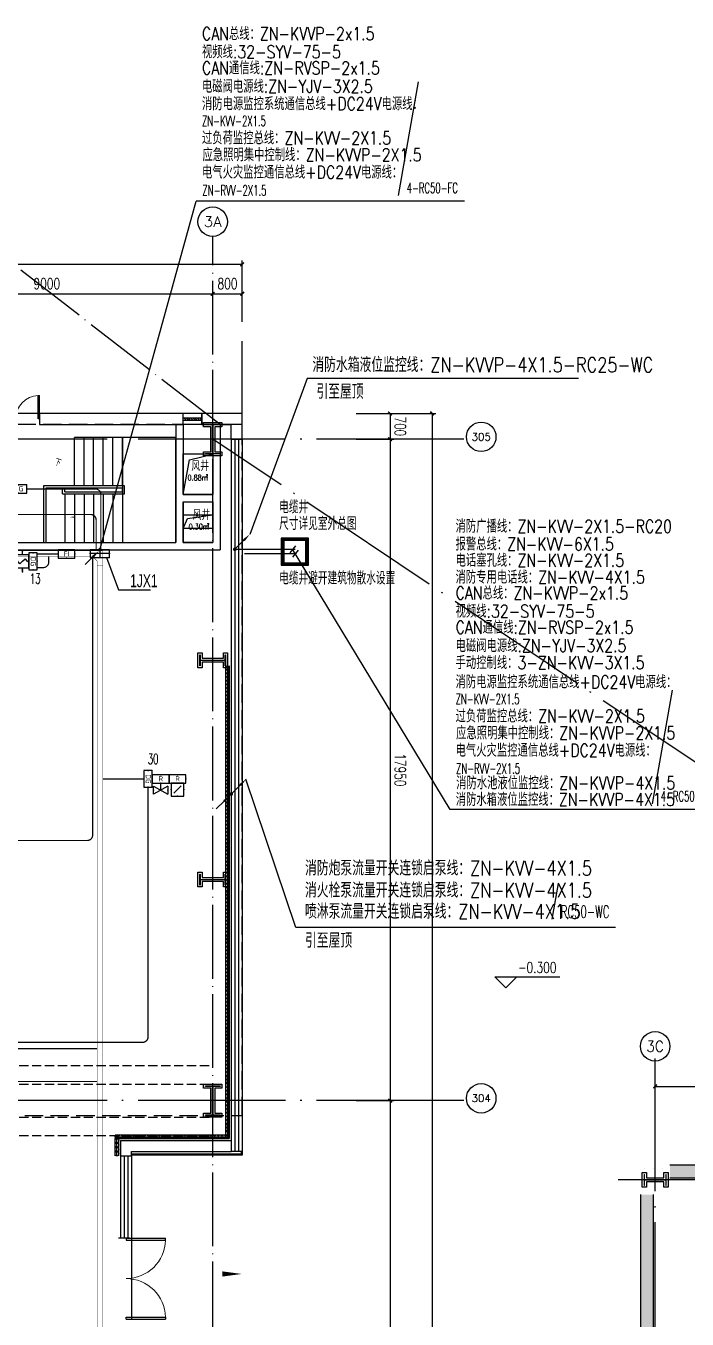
# Model space of a CAD drawing. Extents: x -1396510 to 1250330, y -1892470 to 1623980.
# Drawn here: x 814407 to 832344, y -1311954 to -1276855 of the extents above; entities that cross this region are included whole.
import ezdxf
from ezdxf.enums import TextEntityAlignment as Align

# ---------------------------------------------------------------- set-up
doc = ezdxf.new("R2010")
doc.units = 0
doc.header["$LTSCALE"] = 1000
doc.header["$MEASUREMENT"] = 0
doc.linetypes.add('DASH', pattern=[0.35, 0.25, -0.1])
doc.linetypes.add('DOTE', pattern=[2.42, 2, -0.2, 0.02, -0.2])
doc.layers.get('Defpoints').update_dxf_attribs({"color": 210})
for name, color, linetype in [('10平面$0$WINDOW', 4, 'Continuous'), ('A-AXIS-D', 1, 'Continuous'), ('A-AXIS-DOTE', 14, 'DOTE'), ('A-AXIS-DP', 126, 'Continuous'), ('A-AXIS-SYMB', 3, 'Continuous'), ('A-CURTAIN', 134, 'Continuous'), ('A-HATCH-2', 251, 'Continuous'), ('A-HRAIL', 173, 'Continuous'), ('A-STAIR', 150, 'Continuous'), ('A-WINDOW', 140, 'Continuous'), ('A-防火门窗', 1, 'Continuous'), ('AS-COLN', 6, 'Continuous'), ('AS-WALL', 40, 'Continuous'), ('AS-结构边线层', 200, 'Continuous'), ('CABLETRAY_FIRE', 1, 'DASH'), ('CURTWALL', 4, 'Continuous'), ('DIM-箱柜', 3, 'Continuous'), ('EQUIP-消防', 3, 'Continuous'), ('EQUIP-箱柜', 3, 'Continuous'), ('LWIRE', 4, 'Continuous'), ('TEL_TEXT', 7, 'Continuous'), ('WINDOW', 4, 'Continuous'), ('WIRE-照明', 1, 'Continuous'), ('建-墙-填充', 8, 'Continuous'), ('建-标高', 3, 'Continuous'), ('建-窗', 4, 'Continuous'), ('建-箭头', 3, 'Continuous'), ('电气', 7, 'Continuous')]:
    doc.layers.add(name, color=color, linetype=linetype)
doc.layers.add('A-云线2', color=3, linetype='Continuous', plot=False)
doc.layers.add('S-col', color=2, linetype='Continuous', lineweight=0)
doc.styles.add('_TCH_AXIS', font='COMPLEX', dxfattribs={"bigfont": 'GBCBIG'})
doc.styles.add('_TCH_DIM_T3', font='SIMPLEX', dxfattribs={"width": 0.705882, "bigfont": 'GBCBIG'})
doc.styles.add('_TEL_ATTDEF', font='GBENOR', dxfattribs={"width": 0.8, "height": 3, "bigfont": 'GBCBIG'})
doc.styles.add('_TEL_DIM', font='SIMPLEX', dxfattribs={"width": 0.8, "height": 3.5, "bigfont": 'HZTXT'})
doc.styles.add('A-AREA', font='SIMPLEX', dxfattribs={"bigfont": 'GBCBIG'})
doc.styles.add('A-DIM_T3', font='SIMPLEX', dxfattribs={"width": 0.705882, "bigfont": 'GBCBIG'})
doc.styles.add('A-STANDARD', font='SIMPLEX', dxfattribs={"bigfont": 'GBCBIG'})
doc.styles.add('HZTXT5', font='aa.shx', dxfattribs={"width": 0.7, "bigfont": 'hztxt.shx'})
doc.styles.get("Standard").update_dxf_attribs({"font": 'gbenor.shx', "bigfont": 'gbcbig.shx'})
doc.styles.add('TG_LINETYPE', font='SIMPLEX', dxfattribs={"width": 0.8, "height": 3, "bigfont": 'HZTXT'})
doc.linetypes.add('TG_B', pattern='A,1,-0.3,["B",TG_LINETYPE,S=0.1,R=0,X=-0.25,Y=-0.15],0', length=1.3)
doc.linetypes.add('TG_H', pattern='A,1,-0.3,["H",TG_LINETYPE,S=0.1,R=0,X=-0.25,Y=-0.15],0', length=1.3)
doc.linetypes.add('TG_TV', pattern='A,1,-0.6,["TV",TG_LINETYPE,S=0.1,R=0,X=-0.6,Y=-0.15],0', length=1.6)
doc.dimstyles.new('_TCH_ARCH&&100', dxfattribs={"dimtxt": 297.5, "dimasz": 100, "dimexe": 100, "dimexo": 100, "dimgap": 126.25, "dimtad": 1, "dimdec": 0, "dimzin": 0, "dimdsep": 46, "dimtxsty": '_TCH_DIM_T3', "dimblk": 'ARCHTICK', "dimcen": 0.09, "dimclrt": 7, "dimazin": 2, "dimtfac": 1, "dimtdec": 0, "dimtix": 1, "dimtmove": 2, "dimatfit": 3, "dimfxl": 0, "dimtolj": 1, "dimtzin": 0, "dimarcsym": 0})
doc.dimstyles.new('A-DIM&&100', dxfattribs={"dimtxt": 297.5, "dimasz": 100, "dimexe": 100, "dimexo": 100, "dimgap": 126.25, "dimtad": 1, "dimdec": 0, "dimzin": 0, "dimdsep": 46, "dimtxsty": 'A-DIM_T3', "dimblk": 'ARCHTICK', "dimcen": 0.09, "dimclrt": 7, "dimazin": 2, "dimtfac": 1, "dimtdec": 0, "dimtix": 1, "dimtmove": 2, "dimatfit": 3, "dimfxl": 0, "dimtolj": 1, "dimtzin": 0, "dimarcsym": 0})

# ---------------------------------------------------------------- blocks, each defined once
blk = doc.blocks.new('_ArchTick')
at = {"color": 0, "linetype": 'ByBlock', "const_width": 0.4}
blk.add_lwpolyline([(-0.5, -0.5), (0.5, 0.5)], dxfattribs=at)
blk = doc.blocks.new('*D503')
at = {"layer": 'A-AXIS-D', "color": 0, "lineweight": -2, "transparency": 16777216}
for p, q in [((187894, 700), (188910, 700)), ((188810, 700), (188810, 0)), ((187894, 0), (188910, 0))]:
    blk.add_line(p, q, dxfattribs=at)
at = {"layer": 'Defpoints', "color": 0, "transparency": 16777216}
for p in [(187794, 700), (187794, 0), (188810, 0)]:
    blk.add_point(p, dxfattribs=at)
at = {"layer": 'A-AXIS-D', "color": 0, "lineweight": -2, "transparency": 16777216, "xscale": 100, "yscale": 100, "zscale": 100}
for p, rotation in [((188810, 700), 90), ((188810, 0), 270)]:
    blk.add_blockref('_ArchTick', p, dxfattribs=dict(at, rotation=rotation))
at = {"layer": 'A-AXIS-D', "color": 7, "transparency": 16777216, "insert": (189085, 350), "char_height": 297.5, "attachment_point": 5, "rotation": 270, "style": 'A-DIM_T3'}
blk.add_mtext('\\A1;700', dxfattribs=at)
blk = doc.blocks.new('*D504')
at = {"layer": 'A-AXIS-D', "color": 0, "lineweight": -2, "transparency": 16777216}
for p, q in [((187894, 0), (188910, 0)), ((188810, 0), (188810, -17950)), ((187894, -17950), (188910, -17950))]:
    blk.add_line(p, q, dxfattribs=at)
at = {"layer": 'Defpoints', "color": 0, "transparency": 16777216}
for p in [(187794, 0), (187794, -17950), (188810, -17950)]:
    blk.add_point(p, dxfattribs=at)
at = {"layer": 'A-AXIS-D', "color": 0, "lineweight": -2, "transparency": 16777216, "xscale": 100, "yscale": 100, "zscale": 100}
for p, rotation in [((188810, 0), 90), ((188810, -17950), 270)]:
    blk.add_blockref('_ArchTick', p, dxfattribs=dict(at, rotation=rotation))
at = {"layer": 'A-AXIS-D', "color": 7, "transparency": 16777216, "insert": (189085, -8975), "char_height": 297.5, "attachment_point": 5, "rotation": 270, "style": 'A-DIM_T3'}
blk.add_mtext('\\A1;17950', dxfattribs=at)
blk = doc.blocks.new('*D505')
at = {"layer": 'A-AXIS-D', "color": 0, "lineweight": -2, "transparency": 16777216}
for p, q in [((187894, -17950), (188910, -17950)), ((188810, -17950), (188810, -35900)), ((187894, -35900), (188910, -35900))]:
    blk.add_line(p, q, dxfattribs=at)
at = {"layer": 'Defpoints', "color": 0, "transparency": 16777216}
for p in [(187794, -17950), (187794, -35900), (188810, -35900)]:
    blk.add_point(p, dxfattribs=at)
at = {"layer": 'A-AXIS-D', "color": 0, "lineweight": -2, "transparency": 16777216, "xscale": 100, "yscale": 100, "zscale": 100}
for p, rotation in [((188810, -17950), 90), ((188810, -35900), 270)]:
    blk.add_blockref('_ArchTick', p, dxfattribs=dict(at, rotation=rotation))
at = {"layer": 'A-AXIS-D', "color": 7, "transparency": 16777216, "insert": (189085, -26925), "char_height": 297.5, "attachment_point": 5, "rotation": 270, "style": 'A-DIM_T3'}
blk.add_mtext('\\A1;17950', dxfattribs=at)
blk = doc.blocks.new('4324324')
at = {"layer": 'A-HATCH-2', "color": 8, "linetype": 'DASH'}
for p, q in [((-294754, 603720), (-128854, 603720)), ((-294754, 603220), (-128854, 603220)), ((-294754, 602320), (-128854, 602320)), ((-294754, 601820), (-128854, 601820))]:
    blk.add_line(p, q, dxfattribs=at)
blk = doc.blocks.new('w42343243')
at = {"layer": 'A-HATCH-2', "color": 8}
blk.add_lwpolyline([(-165104, 621070), (-164604, 621070), (-164604, 620958), (-164800, 620958), (-164800, 620282), (-164604, 620282), (-164604, 620170), (-165104, 620170), (-165104, 620282), (-164908, 620282), (-164908, 620958), (-165104, 620958)], close=True, dxfattribs=at)
at = {"layer": 'AS-COLN', "color": 3}
blk.add_lwpolyline([(-165054, 621020), (-164654, 621020), (-164654, 621008), (-164850, 621008), (-164850, 620232), (-164654, 620232), (-164654, 620220), (-165054, 620220), (-165054, 620232), (-164858, 620232), (-164858, 621008), (-165054, 621008)], close=True, dxfattribs=at)
blk = doc.blocks.new('nt66')
at = {"layer": 'A-HATCH-2', "color": 8}
blk.add_lwpolyline([(-195840, 766870), (-195440, 766870), (-195440, 766758), (-195586, 766758), (-195586, 766182), (-195440, 766182), (-195440, 766070), (-195840, 766070), (-195840, 766182), (-195694, 766182), (-195694, 766758), (-195840, 766758)], close=True, dxfattribs=at)
at = {"layer": 'AS-COLN'}
blk.add_lwpolyline([(-195790, 766820), (-195490, 766820), (-195490, 766808), (-195636, 766808), (-195636, 766132), (-195490, 766132), (-195490, 766120), (-195790, 766120), (-195790, 766132), (-195644, 766132), (-195644, 766808), (-195790, 766808)], close=True, dxfattribs=at)
blk = doc.blocks.new('42343')
at = {"rotation": 270}
for p in [(-895324, 419080), (-895324, 413130)]:
    blk.add_blockref('nt66', p, dxfattribs=at)
at = {"layer": 'A-WINDOW'}
for p in [(36000, 100), (36000, -17850)]:
    blk.add_blockref('w42343243', p, dxfattribs=at)
blk = doc.blocks.new('324324')
at = {"layer": 'A-STAIR'}
for p, q in [((-28320, -15058), (-28320, -13743)), ((-28060, -15058), (-28060, -13743)), ((-27800, -15058), (-27800, -13743)), ((-27540, -15058), (-27540, -13743)), ((-27280, -15058), (-27280, -13743)), ((-27020, -15058), (-27020, -13743)), ((-25570, -13743), (-27020, -13743)), ((-27020, -13743), (-27020, -16593)), ((-25570, -16593), (-25570, -13743)), ((-26960, -15058), (-29160, -15058)), ((-29160, -15058), (-29160, -16593)), ((-26960, -15278), (-26960, -15058)), ((-27020, -15118), (-29100, -15118)), ((-29100, -15118), (-29100, -16593)), ((-28640, -15278), (-28640, -15118)), ((-28640, -15278), (-26960, -15278)), ((-27020, -15118), (-28580, -15118)), ((-28580, -15218), (-28580, -15118)), ((-28580, -15218), (-27020, -15218)), ((-28580, -15218), (-27020, -15218)), ((-28580, -15278), (-28580, -16593)), ((-28320, -15278), (-28320, -16593)), ((-28060, -15278), (-28060, -16593)), ((-27800, -15278), (-27800, -16593)), ((-27540, -15278), (-27540, -16593)), ((-27280, -15278), (-27280, -16593)), ((-27020, -15218), (-27020, -15118)), ((-27020, -15278), (-27020, -16593)), ((-27020, -16593), (-25570, -16593))]:
    blk.add_line(p, q, dxfattribs=at)
blk = doc.blocks.new('*D5829')
at = {"layer": 'A-AXIS-D', "color": 0, "lineweight": -2, "transparency": 16777216}
for p, q in [((188154, 700), (190050, 700)), ((189950, 700), (189950, -72500)), ((188154, -72500), (190050, -72500))]:
    blk.add_line(p, q, dxfattribs=at)
at = {"layer": 'Defpoints', "color": 0, "transparency": 16777216}
for p in [(188054, 700), (188054, -72500), (189950, -72500)]:
    blk.add_point(p, dxfattribs=at)
at = {"layer": 'A-AXIS-D', "color": 0, "lineweight": -2, "transparency": 16777216, "xscale": 100, "yscale": 100, "zscale": 100}
for p, rotation in [((189950, 700), 90), ((189950, -72500), 270)]:
    blk.add_blockref('_ArchTick', p, dxfattribs=dict(at, rotation=rotation))
at = {"layer": 'A-AXIS-D', "color": 7, "transparency": 16777216, "insert": (190225, -35900), "char_height": 297.5, "attachment_point": 5, "rotation": 270, "style": '_TCH_DIM_T3'}
blk.add_mtext('\\A1;73200', dxfattribs=at)
blk = doc.blocks.new('*D5853')
at = {"layer": 'A-AXIS-D', "color": 0, "lineweight": -2, "transparency": 16777216}
for p, q in [((175000, 3190), (175000, 4048)), ((175000, 3948), (184000, 3948)), ((184000, 3190), (184000, 4048))]:
    blk.add_line(p, q, dxfattribs=at)
at = {"layer": 'Defpoints', "color": 0, "transparency": 16777216}
for p in [(184000, 3948), (175000, 3090), (184000, 3090)]:
    blk.add_point(p, dxfattribs=at)
at = {"layer": 'A-AXIS-D', "color": 0, "lineweight": -2, "transparency": 16777216, "xscale": 100, "yscale": 100, "zscale": 100, "rotation": 180}
blk.add_blockref('_ArchTick', (175000, 3948), dxfattribs=at)
at = {"layer": 'A-AXIS-D', "color": 0, "lineweight": -2, "transparency": 16777216, "xscale": 100, "yscale": 100, "zscale": 100}
blk.add_blockref('_ArchTick', (184000, 3948), dxfattribs=at)
at = {"layer": 'A-AXIS-D', "color": 7, "transparency": 16777216, "insert": (179500, 4223), "char_height": 297.5, "attachment_point": 5, "style": '_TCH_DIM_T3'}
blk.add_mtext('\\A1;9000', dxfattribs=at)
blk = doc.blocks.new('*D5854')
at = {"layer": 'A-AXIS-D', "color": 0, "lineweight": -2, "transparency": 16777216}
for p, q in [((184000, 3190), (184000, 4048)), ((184000, 3948), (184800, 3948)), ((184800, 3190), (184800, 4048))]:
    blk.add_line(p, q, dxfattribs=at)
at = {"layer": 'Defpoints', "color": 0, "transparency": 16777216}
for p in [(184800, 3948), (184000, 3090), (184800, 3090)]:
    blk.add_point(p, dxfattribs=at)
at = {"layer": 'A-AXIS-D', "color": 0, "lineweight": -2, "transparency": 16777216, "xscale": 100, "yscale": 100, "zscale": 100, "rotation": 180}
blk.add_blockref('_ArchTick', (184000, 3948), dxfattribs=at)
at = {"layer": 'A-AXIS-D', "color": 0, "lineweight": -2, "transparency": 16777216, "xscale": 100, "yscale": 100, "zscale": 100}
blk.add_blockref('_ArchTick', (184800, 3948), dxfattribs=at)
at = {"layer": 'A-AXIS-D', "color": 7, "transparency": 16777216, "insert": (184400, 4223), "char_height": 297.5, "attachment_point": 5, "style": '_TCH_DIM_T3'}
blk.add_mtext('\\A1;800', dxfattribs=at)
blk = doc.blocks.new('*D5855')
at = {"layer": 'A-AXIS-D', "color": 0, "lineweight": -2, "transparency": 16777216}
for p, q in [((-900, 3290), (-900, 4848)), ((-900, 4748), (184800, 4748)), ((184800, 3290), (184800, 4848))]:
    blk.add_line(p, q, dxfattribs=at)
at = {"layer": 'Defpoints', "color": 0, "transparency": 16777216}
for p in [(184800, 4748), (-900, 3190), (184800, 3190)]:
    blk.add_point(p, dxfattribs=at)
at = {"layer": 'A-AXIS-D', "color": 0, "lineweight": -2, "transparency": 16777216, "xscale": 100, "yscale": 100, "zscale": 100, "rotation": 180}
blk.add_blockref('_ArchTick', (-900, 4748), dxfattribs=at)
at = {"layer": 'A-AXIS-D', "color": 0, "lineweight": -2, "transparency": 16777216, "xscale": 100, "yscale": 100, "zscale": 100}
blk.add_blockref('_ArchTick', (184800, 4748), dxfattribs=at)
at = {"layer": 'A-AXIS-D', "color": 7, "transparency": 16777216, "insert": (91950, 5023), "char_height": 297.5, "attachment_point": 5, "style": '_TCH_DIM_T3'}
blk.add_mtext('\\A1;185700', dxfattribs=at)
blk = doc.blocks.new('*D5857')
at = {"layer": 'A-AXIS-D', "color": 0, "lineweight": -2, "transparency": 16777216}
for p, q in [((196000, -18320), (196000, -17462)), ((205000, -18320), (205000, -17462)), ((196000, -17562), (205000, -17562))]:
    blk.add_line(p, q, dxfattribs=at)
at = {"layer": 'Defpoints', "color": 0, "transparency": 16777216}
for p in [(205000, -17562), (196000, -18420), (205000, -18420)]:
    blk.add_point(p, dxfattribs=at)
at = {"layer": 'A-AXIS-D', "color": 0, "lineweight": -2, "transparency": 16777216, "xscale": 100, "yscale": 100, "zscale": 100, "rotation": 180}
blk.add_blockref('_ArchTick', (196000, -17562), dxfattribs=at)
at = {"layer": 'A-AXIS-D', "color": 0, "lineweight": -2, "transparency": 16777216, "xscale": 100, "yscale": 100, "zscale": 100}
blk.add_blockref('_ArchTick', (205000, -17562), dxfattribs=at)
at = {"layer": 'A-AXIS-D', "color": 7, "transparency": 16777216, "insert": (200500, -17287), "char_height": 297.5, "attachment_point": 5, "style": '_TCH_DIM_T3'}
blk.add_mtext('\\A1;9000', dxfattribs=at)
blk = doc.blocks.new('$DorLib2D$00000002')
for p, q in [((-0.5, 0), (-0.5, 0.4875)), ((-0.475, 0.4875), (-0.5, 0.4875)), ((-0.475, 0), (-0.475, 0.4875)), ((0.475, 0), (0.475, 0.4875)), ((0.475, 0.4875), (0.5, 0.4875)), ((0.5, 0), (0.5, 0.4875)), ((-0.5, 0), (-0.475, 0)), ((0.5, 0), (0.475, 0))]:
    blk.add_line(p, q)
at = {"lineweight": 13}
for centre, start, end in [((-0.4875, 0), 0, 88.53072), ((0.4875, 0), 91.46928, 180)]:
    blk.add_arc(centre, 0.4875, start, end, dxfattribs=at)
blk = doc.blocks.new('*U52')
at = {"color": 0}
for p, q in [((-250, 150), (250, 150)), ((250, 30), (-250, 30)), ((-250, -30), (-190, 30)), ((-190, -30), (-130, 30)), ((-130, -30), (-70, 30)), ((-70, -30), (-10, 30)), ((-10, -30), (50, 30)), ((50, -30), (110, 30)), ((110, -30), (170, 30)), ((170, -30), (230, 30)), ((250, -30), (-250, -30)), ((-250, -150), (250, -150))]:
    blk.add_line(p, q, dxfattribs=at)
for points in [[(-250, -150), (-250, 150)], [(250, -150), (250, 150)]]:
    blk.add_lwpolyline(points, dxfattribs=at)
blk = doc.blocks.new('*U51')
at = {"color": 0, "xscale": 0.001999999996058992, "yscale": 0.003333333333333334, "zscale": 0.001999999996058992}
blk.add_blockref('*U52', (0, 0), dxfattribs=at)
blk = doc.blocks.new('10平面$0$$DorLib2D$00000002')
for p, q in [((-0.5, 0), (-0.5, 0.4875)), ((-0.475, 0.4875), (-0.5, 0.4875)), ((-0.475, 0), (-0.475, 0.4875)), ((0.475, 0), (0.475, 0.4875)), ((0.475, 0.4875), (0.5, 0.4875)), ((0.5, 0), (0.5, 0.4875)), ((-0.5, 0), (-0.475, 0)), ((0.5, 0), (0.475, 0))]:
    blk.add_line(p, q)
at = {"lineweight": 13}
for centre, start, end in [((-0.4875, 0), 0, 88.53072), ((0.4875, 0), 91.46928, 180)]:
    blk.add_arc(centre, 0.4875, start, end, dxfattribs=at)
blk = doc.blocks.new('_FZH')
at = {"layer": 'A-HATCH-2'}
blk.add_lwpolyline([(-0.437, -0.25), (-0.437, 0.25), (-0.297, 0.25), (-0.297, 0.067), (0.298, 0.067), (0.298, 0.25), (0.438, 0.25), (0.438, -0.25), (0.298, -0.25), (0.298, -0.068), (-0.297, -0.068), (-0.297, -0.25)], close=True, dxfattribs=at)
at = {"layer": 'S-col'}
blk.add_lwpolyline([(-0.375, -0.188), (-0.375, 0.187), (-0.36, 0.187), (-0.36, 0.005), (0.36, 0.005), (0.36, 0.187), (0.375, 0.187), (0.375, -0.188), (0.36, -0.188), (0.36, -0.005), (-0.36, -0.005), (-0.36, -0.188)], close=True, dxfattribs=at)
blk = doc.blocks.new('99平面图例外参$0$$LinePat$圆环')
for points in [[(0, 150), (300, 150)], [(0, 0), (300, 0)], [(0, -150), (300, -150)]]:
    blk.add_lwpolyline(points)
at = {"color": 0}
blk.add_circle((150, 0), 150, dxfattribs=at)
blk = doc.blocks.new('$equip$00002762')
for p, q in [((-0.5, 0), (-0.81, 0)), ((-0.5, 0.5), (-0.5, -0.5)), ((0.5, 0.5), (-0.5, 0.5)), ((-0.2, 0.2), (0.05, 0.4)), ((0, 0), (-0.2, 0.2)), ((0, 0), (0.2, -0.2)), ((0.5, -0.5), (0.5, 0.5)), ((0.81, 0), (0.5, 0)), ((-0.5, -0.5), (0.5, -0.5)), ((0.2, -0.2), (-0.05, -0.4))]:
    blk.add_line(p, q)
at = {"color": 0, "linetype": 'Continuous'}
for p, q in [((0.81, 0), (0.64, 0.04)), ((0.64, -0.04), (0.81, 0))]:
    blk.add_line(p, q, dxfattribs=at)
at = {"const_width": 0.0571}
for points in [[(-0.81, 0), (-0.5, 0)], [(-0.5, 0.5), (0.5, 0.5), (0.5, -0.5), (-0.5, -0.5), (-0.5, 0.5), (0.5, 0.5)], [(0.5, 0), (0.65, 0)]]:
    blk.add_lwpolyline(points, dxfattribs=at)
for p in [(-0.81, 0), (0, 0.5), (0.81, 0), (0, -0.5)]:
    blk.add_point(p)
blk.add_solid([(0.81, 0), (0.64, 0.04), (0.64, -0.04)])
at = {"color": 7, "flags": 1}
for tag, height, p in [('A', 0.00002, (0, 0)), ('B', 0.4, (0.75, -0.25))]:
    blk.add_attdef(tag, text='', height=height, dxfattribs=at).set_placement(p, align=Align.MIDDLE_CENTER)
blk = doc.blocks.new('$TelecSys$00000081')
for p, q in [((0.1, 0.1), (0.1, 0.1)), ((-1.15, -1.15), (-0.55, -0.55)), ((-0.1, -0.1), (-0.1, -0.1))]:
    blk.add_line(p, q)
at = {"const_width": 0.142}
blk.add_lwpolyline([(0.07, 0, 1), (-0.07, 0, 1)], format="xyb", close=True, dxfattribs=at)
blk.add_solid([(-0.62, -0.48), (-0.48, -0.62), (-0.1, -0.1)])
at = {"width": 0.8, "flags": 9}
blk.add_attdef('A', (0, 0), '', height=0.00002, rotation=180, dxfattribs=at)
blk = doc.blocks.new('$equip$00002936')
for p, q in [((-0.75, 0.6), (-0.75, 0)), ((0.75, 0.6), (-0.75, 0.6)), ((-0.75, 0.3), (0.75, 0.3)), ((-0.75, 0), (0.75, 0)), ((0, 0), (0, 0.6)), ((0.75, 0), (0.75, 0.6))]:
    blk.add_line(p, q)
at = {"const_width": 0.0571}
blk.add_lwpolyline([(-0.75, 0.6), (-0.75, 0), (0.75, 0), (0.75, 0.6), (-0.75, 0.6), (-0.75, 0)], dxfattribs=at)
for p in [(-0.75, 0.3), (0, 0.6), (0, 0), (0.75, 0.3)]:
    blk.add_point(p)
at = {"color": 7, "style": '_TEL_DIM', "flags": 1}
for tag in ['A', 'REMARK']:
    blk.add_attdef(tag, text='', height=0.00002, dxfattribs=at).set_placement((0, 0), align=Align.MIDDLE_CENTER)
blk = doc.blocks.new('$equip$00002760')
for p, q in [((0.5, 0.5), (-0.5, 0.5)), ((-0.5, 0.5), (-0.5, -0.5)), ((-0.28, -0.28), (0.28, 0.28)), ((0.5, -0.5), (0.5, 0.5)), ((-0.5, -0.5), (0.5, -0.5))]:
    blk.add_line(p, q)
at = {"const_width": 0.0571}
blk.add_lwpolyline([(-0.5, 0.5), (0.5, 0.5), (0.5, -0.5), (-0.5, -0.5), (-0.5, 0.5), (0.5, 0.5)], dxfattribs=at)
for p in [(-0.5, 0), (0, 0.5), (0.5, 0), (0, -0.5)]:
    blk.add_point(p)
blk.add_solid([(0.28, 0.28), (0.07, 0.12), (0.12, 0.07)])
at = {"color": 7, "flags": 1}
for tag, height, p in [('A', 0.00002, (0, 0)), ('B', 0.4, (0.75, -0.25))]:
    blk.add_attdef(tag, text='', height=height, dxfattribs=at).set_placement(p, align=Align.MIDDLE_CENTER)
blk = doc.blocks.new('$equip$00002794')
for p, q in [((0, -0.55), (0, 0)), ((0, 0), (0.23, 0)), ((-0.55, -0.85), (-0.55, -0.25)), ((-0.55, -0.25), (0.55, -0.85)), ((0.55, -0.25), (-0.55, -0.85)), ((0.55, -0.25), (0.55, -0.85))]:
    blk.add_line(p, q)
for p in [(-0.55, -0.55), (0, -0.55), (0.55, -0.55)]:
    blk.add_point(p)
at = {"color": 7, "flags": 1}
for tag, height, p in [('A', 0.00002, (0, 0)), ('B', 0.4, (0.8, -0.61))]:
    blk.add_attdef(tag, text='', height=height, dxfattribs=at).set_placement(p, align=Align.MIDDLE_CENTER)
blk = doc.blocks.new('$equip$00002773')
for p, q in [((0.65, 0.65), (-0.65, 0.65)), ((-0.65, 0.65), (-0.65, 0)), ((-0.65, 0), (0.65, 0)), ((0.65, 0), (0.65, 0.65))]:
    blk.add_line(p, q)
at = {"const_width": 0.04}
blk.add_lwpolyline([(-0.65, 0.65), (-0.65, 0), (0.65, 0), (0.65, 0.65), (-0.65, 0.65), (-0.65, 0)], dxfattribs=at)
for p in [(-0.65, 0.33), (0, 0.65), (0, 0), (0.65, 0.33)]:
    blk.add_point(p)
at = {"color": 7}
blk.add_attdef('$TEXT$', text='', height=0.4, dxfattribs=at).set_placement((0.01, 0.34), align=Align.MIDDLE_CENTER)
at = {"color": 7, "flags": 1}
for tag, p in [('A', (0, 0)), ('B', (0.9, 0.25))]:
    blk.add_attdef(tag, text='', height=0.4, dxfattribs=at).set_placement(p, align=Align.MIDDLE_CENTER)
blk = doc.blocks.new('qd电缆手井')
at = {"layer": '电气', "color": 7}
for p, q in [((-239, 216), (211, 216)), ((-239, -234), (-239, 216)), ((211, 216), (211, -234)), ((-198, -193), (-198, 175)), ((-198, 175), (171, 175)), ((171, 175), (171, -193)), ((171, -193), (-198, -193)), ((211, -234), (-239, -234))]:
    blk.add_line(p, q, dxfattribs=at)
at = {"layer": '电气', "color": 8, "const_width": 30}
blk.add_lwpolyline([(-218, 182), (-218, -214), (191, -214), (191, 196), (-233, 196)], dxfattribs=at)
blk = doc.blocks.new('$equip$00002776')
for p, q in [((0.65, 0.65), (-0.65, 0.65)), ((-0.65, 0.65), (-0.65, 0)), ((-0.65, 0), (0.65, 0)), ((0.65, 0), (0.65, 0.65))]:
    blk.add_line(p, q)
at = {"const_width": 0.0571}
blk.add_lwpolyline([(-0.65, 0.65), (-0.65, 0), (0.65, 0), (0.65, 0.65), (-0.65, 0.65), (-0.65, 0)], dxfattribs=at)
for p in [(-0.65, 0.33), (0, 0.65), (0, 0), (0.65, 0.33)]:
    blk.add_point(p)
at = {"color": 7}
blk.add_attdef('$TEXT$', text='', height=0.34, dxfattribs=at).set_placement((0.01, 0.34), align=Align.MIDDLE_CENTER)
at = {"color": 7, "flags": 1}
for tag, height, p in [('A', 0.00002, (0, 0)), ('B', 0.4, (0.9, 0.25))]:
    blk.add_attdef(tag, text='', height=height, dxfattribs=at).set_placement(p, align=Align.MIDDLE_CENTER)
blk = doc.blocks.new('$equip$00002779')
for p, q in [((0.65, 0.65), (-0.65, 0.65)), ((-0.65, 0.65), (-0.65, 0)), ((-0.65, 0), (0.65, 0)), ((0.65, 0), (0.65, 0.65))]:
    blk.add_line(p, q)
at = {"const_width": 0.0571}
blk.add_lwpolyline([(-0.65, 0.65), (-0.65, 0), (0.65, 0), (0.65, 0.65), (-0.65, 0.65), (-0.65, 0)], dxfattribs=at)
for p in [(-0.65, 0.33), (0, 0.65), (0, 0), (0.65, 0.33)]:
    blk.add_point(p)
at = {"color": 7}
blk.add_attdef('$TEXT$', text='', height=0.4, dxfattribs=at).set_placement((0.01, 0.34), align=Align.MIDDLE_CENTER)
at = {"color": 7, "flags": 1}
for tag, p in [('A', (0, 0)), ('B', (0.9, 0.25))]:
    blk.add_attdef(tag, text='', height=0.4, dxfattribs=at).set_placement(p, align=Align.MIDDLE_CENTER)
blk = doc.blocks.new('$TelecSys$00000079')
for p, q in [((0.7, 0.7), (0, 0)), ((0.1, 0.1), (0.1, 0.1)), ((-0.1, -0.1), (-0.1, -0.1))]:
    blk.add_line(p, q)
at = {"const_width": 0.142}
blk.add_lwpolyline([(-0.07, 0, 1), (0.07, 0, 1)], format="xyb", close=True, dxfattribs=at)
blk.add_solid([(0.63, 0.77), (0.77, 0.63), (1.15, 1.15)])
at = {"width": 0.8, "flags": 9}
blk.add_attdef('A', (0, 0), '', height=0.00002, dxfattribs=at)
blk = doc.blocks.new('世赫3#厂房一层0821')
at = {"layer": '建-墙-填充'}
for points in [[(196400, -19700.1), (196400, -20050.1), (207600, -20050.1), (207750, -19933.4), (207750, -19700.1)], [(195600, -37650), (195950, -37650), (195950, -20500.1), (195600, -20500.1)]]:
    blk.add_hatch(color=256, dxfattribs=at).paths.add_polyline_path(points)
at = {"color": 8, "linetype": 'DASH', "ltscale": 2}
blk.add_lwpolyline([(165600, -18350), (184800, -18350), (184800, 399.8), (165600, 399.8)], close=True, dxfattribs=at)
at = {"layer": '10平面$0$WINDOW'}
for p, q in [((179300, 699.9), (178000, 699.9)), ((181799.6, -21680), (181799.6, -23880))]:
    blk.add_line(p, q, dxfattribs=at)
at = {"layer": 'A-AXIS-D'}
for centre in [(184000, 5904), (191283.7, 64.3), (196000, -16476), (191283.7, -17885.7)]:
    blk.add_circle(centre, 400, dxfattribs=at)
at = {"layer": 'A-AXIS-DOTE', "color": 8}
for p, q in [((184200, 400), (173660, 8564.2)), ((184000, -79980), (184000, 5514))]:
    blk.add_line(p, q, dxfattribs=at)
at = {"layer": 'A-AXIS-DOTE', "color": 8, "ltscale": 2}
for p, q in [((190814.2, 0), (-5155.8, 0)), ((214000, -20100), (184004, 0)), ((190814.2, -17950), (-5155.8, -17950)), ((218234.2, -20100), (194994.2, -20100))]:
    blk.add_line(p, q, dxfattribs=at)
blk.add_lwpolyline([(196000, -39770), (196000, -16810)], dxfattribs=at)
at = {"layer": 'A-AXIS-DP'}
blk.add_line((184800, 0), (184800, 2660), dxfattribs=at)
at = {"layer": 'A-AXIS-SYMB', "color": 8}
blk.add_lwpolyline([(183326.4, -22654.2, 0, 0, 0), (184786.4, -22654.2, 0, 140, 0), (184261.4, -22654.2, 0, 0, 0)], format="xyseb", dxfattribs=at)
at = {"layer": 'A-CURTAIN'}
for points in [[(184800, -19330), (184800, -19430), (181800, -19430)], [(184770, -19330), (184770, -19400), (181800, -19400)]]:
    blk.add_lwpolyline(points, dxfattribs=at)
at = {"layer": 'A-STAIR'}
blk.add_line((181550, 50), (180250, 50), dxfattribs=at)
at = {"layer": 'AS-COLN', "color": 8}
for p, q in [((195700, -19800.1), (195700, -19800.1)), ((195950, -19800.1), (195950, -19800.1)), ((196200, -19800.1), (196200, -19800.1)), ((207750, -19700.1), (196400, -19700.1)), ((207600, -20050.1), (196400, -20050.1)), ((195600, -20500.1), (195600, -37650)), ((195950, -20500.1), (195950, -37650))]:
    blk.add_line(p, q, dxfattribs=at)
at = {"layer": 'AS-WALL'}
for p, q in [((183200, 699.9), (179300, 699.9)), ((179300, 699.9), (179300, 399.9)), ((179300, 399.9), (183200, 399.9)), ((183000, 400), (183000, -1600)), ((183200, 400), (183000, 400)), ((183200, 399.9), (183200, 699.9)), ((183200, 400), (183200, -1500)), ((184800, 699.9), (183700, 699.9)), ((183700, 699.9), (183700, 399.9)), ((183700, 399.9), (184500, 399.9)), ((184000, 400), (184000, -1500)), ((184200, 400), (184000, 400)), ((184100, 399.9), (184100, 399.9)), ((184300, 399.9), (184100, 399.9)), ((184300, 399.9), (184100, 399.9)), ((184200, 400), (184200, -1600)), ((184300, 399.9), (184300, 399.9)), ((184500, 0), (184500, 399.9)), ((184800, 0), (184800, 699.9)), ((184500, 0), (184800, 0)), ((183000, -1600), (183000, -2800)), ((183200, -1500), (184000, -1500)), ((183200, -1700), (184000, -1700)), ((183200, -1700), (183200, -2800)), ((184000, -1700), (184000, -2800)), ((184200, -1600), (184200, -3000)), ((177900, -2800), (183000, -2800)), ((183200, -2800), (184000, -2800)), ((177700, -3000), (183100, -3000)), ((183100, -3000), (184200, -3000)), ((181499.6, -19030), (184500, -19030)), ((181499.6, -19030), (181499.6, -19450)), ((181499.6, -19450), (181799.6, -19450)), ((181799.6, -19330), (184500, -19330)), ((181799.6, -19450), (181799.6, -19330))]:
    blk.add_line(p, q, dxfattribs=at)
at = {"layer": 'AS-结构边线层', "color": 8, "ltscale": 100}
for points in [[(183200, -400), (184000, -400), (184000, -1500), (183200, -1500)], [(183200, -1700), (184000, -1700), (184000, -2800), (183200, -2800)], [(183200, -2050), (184000, -2050), (184000, -2420), (183200, -2420)]]:
    blk.add_lwpolyline(points, close=True, dxfattribs=at)
for points in [[(183200, -1500), (183374.2, -555), (184000, -405)], [(183200, -2420), (183319.3, -2147.8), (184000, -2050)]]:
    blk.add_lwpolyline(points, dxfattribs=at)
at = {"layer": 'CURTWALL'}
for p, q in [((184500, 0), (184500, -19180)), ((184800, 0), (184500, 0)), ((184600, 0), (184600, -19180)), ((184700, 0), (184700, -19180)), ((184800, 0), (184800, -19180)), ((184500, -19180), (184500, -19330)), ((184600, -19180), (184600, -19330)), ((184700, -19180), (184700, -19330)), ((184800, -19180), (184800, -19330)), ((184800, -19330), (184500, -19330))]:
    blk.add_line(p, q, dxfattribs=at)
at = {"layer": 'WINDOW'}
for p, q in [((181499.6, -19450), (181499.6, -21680)), ((181599.6, -19450), (181599.6, -21680)), ((181699.6, -19450), (181699.6, -21680)), ((181799.6, -19450), (181799.6, -21680)), ((181745.4, -21680), (181445.1, -21680))]:
    blk.add_line(p, q, dxfattribs=at)
at = {"layer": '建-标高', "color": 8}
for p, q in [((191951.2, -14890.9), (191651.2, -14590.9)), ((191651.2, -14590.9), (193411.2, -14590.9)), ((191951.2, -14890.9), (192251.2, -14590.9))]:
    blk.add_line(p, q, dxfattribs=at)
at = {"layer": '建-箭头'}
blk.add_lwpolyline([(179860, -637.5, 0, 0, 0), (181969.5, -637.5, 0, 0, 0), (181969.5, -2112.5, 0, 0, 0), (180120, -2112.5, 0, 40, 0), (180270, -2112.5, 0, 0, 0)], format="xyseb", dxfattribs=at)
at = {"layer": '10平面$0$WINDOW', "zscale": 300}
for name, p, xscale, yscale, rotation in [('$DorLib2D$00000002', (178650, 549.9), 1300, -1300, 179.9999999988313), ('10平面$0$$DorLib2D$00000002', (181649.6, -22780), -2200, 2200, 270.0000000014832)]:
    blk.add_blockref(name, p, dxfattribs=dict(at, xscale=xscale, yscale=yscale, rotation=rotation))
at = {"layer": 'A-HRAIL', "yscale": 0.3333333333111111, "zscale": 0.3333333333111111, "rotation": 90}
for p, xscale in [((184400, -6150.5), -0.3341019207332072), ((184400, -6250.7), -0.3341019207332072), ((184400, -6350.9), -0.3341019207332072), ((184400, -6451.2), -0.3341019207332072), ((184400, -6551.4), -0.3341019207332072), ((184400, -6651.6), -0.3341019207332072), ((184400, -6751.9), -0.3341019207332072), ((184400, -6852.1), -0.3341019207332072), ((184400, -6952.3), -0.3341019207332072), ((184400, -7052.6), -0.3341019207332072), ((184400, -7152.8), -0.3341019207332072), ((184400, -7253), -0.3341019207332072), ((184400, -7353.3), -0.3341019207332072), ((184400, -7453.5), -0.3341019207332072), ((184400, -7553.7), -0.3341019207332072), ((184400, -7653.9), -0.3341019207332072), ((184400, -7754.2), -0.3341019207332072), ((184400, -7854.4), -0.3341019207332072), ((184400, -7954.6), -0.3341019207332072), ((184400, -8054.9), -0.3341019207332072), ((184400, -8155.1), -0.3341019207332072), ((184400, -8255.3), -0.3341019207332072), ((184400, -8355.6), -0.3341019207332072), ((184400, -8455.8), -0.3341019207332072), ((184400, -8556), -0.3341019207332072), ((184400, -8656.3), -0.3341019207332072), ((184400, -8756.5), -0.3341019207332072), ((184400, -8856.7), -0.3341019207332072), ((184400, -8956.9), -0.3341019207332072), ((184400, -9057.2), -0.3341019207332072), ((184400, -9157.4), -0.3341019207332072), ((184400, -9257.6), -0.3341019207332072), ((184400, -9357.9), -0.3341019207332072), ((184400, -9458.1), -0.3341019207332072), ((184400, -9558.3), -0.3341019207332072), ((184400, -9658.6), -0.3341019207332072), ((184400, -9758.8), -0.3341019207332072), ((184400, -9859), -0.3341019207332072), ((184400, -9959.2), -0.3341019207332072), ((184400, -10059.5), -0.3341019207332072), ((184400, -10159.7), -0.3341019207332072), ((184400, -10259.9), -0.3341019207332072), ((184400, -10360.2), -0.3341019207332072), ((184400, -10460.4), -0.3341019207332072), ((184400, -10560.6), -0.3341019207332072), ((184400, -10660.9), -0.3341019207332072), ((184400, -10761.1), -0.3341019207332072), ((184400, -10861.3), -0.3341019207332072), ((184400, -10961.6), -0.3341019207332072), ((184400, -11061.8), -0.3341019207332072), ((184400, -11162), -0.3341019207332072), ((184400, -11262.2), -0.3341019207332072), ((184400, -11362.5), -0.3341019207332072), ((184400, -11462.7), -0.3341019207332072), ((184400, -11562.9), -0.3341019207332072), ((184400, -11663.2), -0.3341019207332072), ((184400, -11763.4), -0.3341019207332072), ((184400, -11863.6), -0.3341019207332072), ((184400, -11963.9), -0.3341019207332072), ((184400, -12064.1), -0.3341019207332072), ((184400, -12164.3), -0.3341019207332072), ((184400, -12264.6), -0.3341019207332072), ((184400, -12364.8), -0.3341019207332072), ((184400, -12465), -0.3341019207332072), ((184400, -12565.2), -0.3341019207332072), ((184400, -12665.5), -0.3341019207332072), ((184400, -12765.7), -0.3341019207332072), ((184400, -12865.9), -0.3341019207332072), ((184400, -12966.2), -0.3341019207332072), ((184400, -13066.4), -0.3341019207332072), ((184400, -13166.6), -0.3341019207332072), ((184400, -13266.9), -0.3341019207332072), ((184400, -13367.1), -0.3341019207332072), ((184400, -13467.3), -0.3341019207332072), ((184400, -13567.5), -0.3341019207332072), ((184400, -13667.8), -0.3341019207332072), ((184400, -13768), -0.3341019207332072), ((184400, -13868.2), -0.3341019207332072), ((184400, -13968.5), -0.3341019207332072), ((184400, -14068.7), -0.3341019207332072), ((184400, -14168.9), -0.3341019207332072), ((184400, -14269.2), -0.3341019207332072), ((184400, -14369.4), -0.3341019207332072), ((184400, -14469.6), -0.3341019207332072), ((184400, -14569.9), -0.3341019207332072), ((184400, -14670.1), -0.3341019207332072), ((184400, -14770.3), -0.3341019207332072), ((184400, -14870.5), -0.3341019207332072), ((184400, -14970.8), -0.3341019207332072), ((184400, -15071), -0.3341019207332072), ((184400, -15171.2), -0.3341019207332072), ((184400, -15271.5), -0.3341019207332072), ((184400, -15371.7), -0.3341019207332072), ((184400, -15471.9), -0.3341019207332072), ((184400, -15572.2), -0.3341019207332072), ((184400, -15672.4), -0.3341019207332072), ((184400, -15772.6), -0.3341019207332072), ((184400, -15872.9), -0.3341019207332072), ((184400, -15973.1), -0.3341019207332072), ((184400, -16073.3), -0.3341019207332072), ((184400, -16173.5), -0.3341019207332072), ((184400, -16273.8), -0.3341019207332072), ((184400, -16374), -0.3341019207332072), ((184400, -16474.2), -0.3341019207332072), ((184400, -16574.5), -0.3341019207332072), ((184400, -16674.7), -0.3341019207332072), ((184400, -16774.9), -0.3341019207332072), ((184400, -16875.2), -0.3341019207332072), ((184400, -16975.4), -0.3341019207332072), ((184400, -17075.6), -0.3341019207332072), ((184400, -17175.8), -0.3341019207332072), ((184400, -17276.1), -0.3341019207332072), ((184400, -17376.3), -0.3341019207332072), ((184400, -17476.5), -0.3341019207332072), ((184400, -17576.8), -0.3341019207332072), ((184400, -17677), -0.3341019207332072), ((184400, -17777.2), -0.3341019207332072), ((184400, -17877.5), -0.3341019207332072), ((184400, -17977.7), -0.3341019207332072), ((184400, -18077.9), -0.3341019207332072), ((184400, -18178.2), -0.3341019207332072), ((184400, -18278.4), -0.3341019207332072), ((184400, -18378.6), -0.3341019207332072), ((184400, -18478.8), -0.3341019207332072), ((184400, -18579.1), -0.3341019207332072), ((184400, -18679.3), -0.3341019207332072), ((184400, -18779.5), -0.3341019207332072), ((184400, -18879.8), -0.3341019207332072), ((181400, -19097.5), 0.3916666671966327), ((181400, -19215), 0.3916666671966327), ((181400, -19332.5), 0.3916666671966327), ((181400, -19450), 0.3916666671966327)]:
    blk.add_blockref('99平面图例外参$0$$LinePat$圆环', p, dxfattribs=dict(at, xscale=xscale))
at = {"layer": 'A-HRAIL', "xscale": 0.3333333266804324, "yscale": 0.3333333333111111, "zscale": 0.3333333333111111}
for p in [(181350, -18930), (181450, -18930), (181550, -18930), (181650, -18930), (181750, -18930), (181850, -18930), (181950, -18930), (182050, -18930), (182150, -18930), (182250, -18930), (182350, -18930), (182450, -18930), (182550, -18930), (182650, -18930), (182750, -18930), (182850, -18930), (182950, -18930), (183050, -18930), (183150, -18930), (183250, -18930), (183350, -18930), (183450, -18930), (183550, -18930), (183650, -18930), (183750, -18930), (183850, -18930), (183950, -18930), (184050, -18930), (184150, -18930), (184250, -18930), (184350, -18930)]:
    blk.add_blockref('99平面图例外参$0$$LinePat$圆环', p, dxfattribs=at)
at = {"layer": 'A-WINDOW'}
for name, p in [('42343', (312854.2, -620720)), ('324324', (208569.5, 13792.6)), ('4324324', (312854.2, -620720))]:
    blk.add_blockref(name, p, dxfattribs=at)
at = {"layer": 'AS-COLN', "color": 8, "xscale": 800, "yscale": 800, "zscale": 800}
blk.add_blockref('_FZH', (196000, -20100.1), dxfattribs=at)
at = {"layer": '建-窗', "xscale": 500.000000985252, "yscale": -300, "zscale": 300, "rotation": 179.9999999988313}
blk.add_blockref('*U51', (183450, 549.9), dxfattribs=at)
at = {"layer": 'A-AXIS-D', "color": 7, "style": '_TCH_AXIS'}
for s, height, p, p2 in [('3A', 276.42, (183756.5, 5765.8), (184243.5, 5765.8)), ('305', 206.28, (191023.4, -38.9), (191544.1, -38.9)), ('3C', 294.28, (195761.8, -16623.2), (196238.2, -16623.2)), ('304', 199.75, (191022.2, -17985.6), (191545.3, -17985.6))]:
    blk.add_text(s, height=height, dxfattribs=at).set_placement(p, p2, align=Align.FIT)
at = {"layer": 'A-防火门窗', "color": 8, "style": 'A-AREA'}
for p in [(183420.6, -860), (183450.6, -2190)]:
    blk.add_text('风井', height=241.13, dxfattribs=at).set_placement(p)
at = {"layer": 'A-防火门窗', "color": 8, "style": 'A-AREA', "width": 0.705882}
for s, height, p in [('0.88m', 148.75, (183316.7, -1115.9)), ('2', 74.4, (183816.7, -1028.4)), ('0.30m', 148.75, (183346.7, -2445.9)), ('2', 74.4, (183846.7, -2358.4))]:
    blk.add_text(s, height=height, dxfattribs=at).set_placement(p)
at = {"layer": '建-标高', "color": 7, "style": 'A-STANDARD', "width": 0.705882}
blk.add_text('-0.300', height=297.5, dxfattribs=at).set_placement((192281.2, -14485.9))
at = {"layer": '建-箭头', "color": 7, "style": 'A-STANDARD'}
blk.add_text('下', height=168.8, rotation=339.92971, dxfattribs=at).set_placement((179688.3, -687.1))
at = {"layer": 'A-AXIS-D'}
for base, p1, p2, picture, middle in [((184800, 4747.8), (-900, 3189.8), (184800, 3189.8), '*D5855', (91950, 5022.8)), ((184000, 3947.8), (175000, 3089.8), (184000, 3089.8), '*D5853', (179500, 4222.8)), ((184800, 3947.8), (184000, 3089.8), (184800, 3089.8), '*D5854', (184400, 4222.8)), ((205000, -17562.2), (196000, -18420.2), (205000, -18420.2), '*D5857', (200500, -17287.2))]:
    dim = blk.add_linear_dim(base=base, p1=p1, p2=p2, angle=0, dimstyle='_TCH_ARCH&&100', dxfattribs=at)
    dim.commit()
    dim.dimension.update_dxf_attribs({"geometry": picture, "text_midpoint": middle, "dimtype": 161})
for base, p1, p2, picture, middle in [((188810, 0), (187794.2, 700), (187794.2, 0), '*D503', (189085, 350)), ((188810, -17950), (187794.2, 0), (187794.2, -17950), '*D504', (189085, -8975)), ((188810, -35900), (187794.2, -17950), (187794.2, -35900), '*D505', (189085, -26925))]:
    dim = blk.add_linear_dim(base=base, p1=p1, p2=p2, angle=270, dimstyle='A-DIM&&100', override={"dimgap": 0}, dxfattribs=at)
    dim.commit()
    dim.dimension.update_dxf_attribs({"geometry": picture, "text_midpoint": middle, "dimtype": 129, "text_rotation": 270})
dim = blk.add_linear_dim(base=(189949.7, -72500.1), p1=(188054.2, 700), p2=(188054.2, -72500.1), angle=270, dimstyle='_TCH_ARCH&&100', dxfattribs=at)
dim.commit()
dim.dimension.update_dxf_attribs({"geometry": '*D5829', "text_midpoint": (190224.7, -35900), "dimtype": 161, "text_rotation": 270})

msp = doc.modelspace()

# ---------------------------------------------------------------- linework, layer by layer
at = {"layer": 'A-云线2'}
for p, q in [((821717.1, -1290965), (821567.1, -1291155)), ((821789.1, -1291084), (821639.1, -1291274))]:
    msp.add_line(p, q, dxfattribs=at)
at = {"layer": 'CABLETRAY_FIRE', "const_width": 7.5}
for points in [[(813143.6, -1291104), (816092.3, -1291104)], [(816092.3, -1291254), (813143.6, -1291254)], [(816092.3, -1291104), (816092.3, -1291254)], [(816092.3, -1291104), (816492.3, -1291104)], [(816092.3, -1291254), (816092.3, -1291104)], [(816217.3, -1291254), (816092.3, -1291254)], [(816342.3, -1291379), (816217.3, -1291254)], [(816492.3, -1291104), (816492.3, -1291504)], [(816342.3, -1291504), (816342.3, -1291379)], [(816342.3, -1291504), (816492.3, -1291504)], [(816342.3, -1356190.6), (816342.3, -1291504)], [(816492.3, -1291504), (816342.3, -1291504)], [(816492.3, -1291504), (816492.3, -1356190.6)]]:
    msp.add_lwpolyline(points, dxfattribs=at)
at = {"layer": 'DIM-箱柜'}
for p, q in [((816590, -1291284), (816920, -1292160)), ((816920, -1292160), (817790, -1292160))]:
    msp.add_line(p, q, dxfattribs=at)
at = {"layer": 'TEL_TEXT'}
for p, q in [((824514.7, -1281458.7), (825058.8, -1278372.7)), ((816417.3, -1291074), (819030, -1281610)), ((826302.9, -1281610), (819030, -1281610)), ((825920, -1298120), (821642.1, -1291060)), ((831404.7, -1297968.7), (831948.8, -1294882.7)), ((833192.9, -1298120), (825920, -1298120)), ((828687.5, -1301102, 0), (828858.9, -1300130.1, 0))]:
    msp.add_line(p, q, dxfattribs=at)
at = {"layer": 'TEL_TEXT', "color": 3}
for p, q in [((822037.9, -1286424.2), (820478.3, -1290657.5)), ((829398.3, -1286424.2), (822037.9, -1286424.2)), ((821727.9, -1301321.8), (820378.3, -1297302.1)), ((830405.5, -1301321.8), (821727.9, -1301321.8))]:
    msp.add_line(p, q, dxfattribs=at)
at = {"layer": 'WIRE-照明', "linetype": 'Continuous', "const_width": 35}
for points in [[(814437.5, -1289422.7), (816291.2, -1289422.7)], [(816441.2, -1291074), (816441.2, -1289572.7)], [(814717.9, -1291187.7), (815282.5, -1291187.7)], [(815027, -1291407.6), (815027, -1291254)], [(820075.8, -1291060), (821714.1, -1291060)], [(820334.4, -1291179), (821714.1, -1291179)], [(814717.9, -1291557.6), (814877, -1291557.6)], [(816492.3, -1297292.4), (817609.1, -1297292.4)], [(817722.9, -1304291.6), (817722.9, -1297519.9)], [(811922.6, -1304441.6), (817572.9, -1304441.6)]]:
    msp.add_lwpolyline(points, dxfattribs=at)
for points in [[(816441.2, -1289572.7, 0.4142136), (816291.2, -1289422.7)], [(814877, -1291557.6, 0.4142136), (815027, -1291407.6)], [(817572.9, -1304441.6, 0.4142136), (817722.9, -1304291.6)]]:
    msp.add_lwpolyline(points, format="xyb", dxfattribs=at)
at = {"layer": 'WIRE-照明', "color": 2, "linetype": 'TG_B', "ltscale": 0.7, "const_width": 35}
for points in [[(813974.1, -1290116), (816163.8, -1290116)], [(816313.8, -1291074), (816313.8, -1290266)], [(816220.4, -1298814), (816220.4, -1291284)], [(812564.4, -1298964), (816070.4, -1298964)]]:
    msp.add_lwpolyline(points, dxfattribs=at)
for points in [[(816313.8, -1290266, 0.4142136), (816163.8, -1290116)], [(816070.4, -1298964, 0.4142136), (816220.4, -1298814)]]:
    msp.add_lwpolyline(points, format="xyb", dxfattribs=at)
at = {"layer": 'WIRE-照明', "color": 1, "linetype": 'TG_TV', "ltscale": 0.7, "const_width": 35}
msp.add_lwpolyline([(811851.4, -1304612.4), (816342.3, -1304612.4)], dxfattribs=at)
at = {"layer": 'WIRE-照明', "color": 6, "linetype": 'TG_H', "ltscale": 0.7, "const_width": 35}
msp.add_lwpolyline([(810650.8, -1305504.5), (816342.3, -1305504.5)], dxfattribs=at)

# ---------------------------------------------------------------- block references
at = {"layer": 'A-云线2'}
msp.add_blockref('世赫3#厂房一层0821', (635475.8, -1288074), dxfattribs=at)
at = {"layer": 'EQUIP-消防'}
ref = msp.add_blockref('$equip$00002776', (814210, -1289536.5), dxfattribs=dict(at, xscale=350, yscale=350, zscale=350))
ref.add_attrib('$TEXT$', 'DG', dxfattribs={"layer": '0', "color": 7, "height": 140, "style": '_TEL_ATTDEF'}).set_placement((814212.2, -1289416.4), align=Align.MIDDLE_CENTER)
at = {"layer": 'EQUIP-消防', "xscale": 350, "yscale": 350, "zscale": 350, "rotation": 270}
msp.add_blockref('$equip$00002762', (814315.4, -1291386.4), dxfattribs=at)
at = {"layer": 'EQUIP-消防'}
ref = msp.add_blockref('$equip$00002776', (814490.4, -1291386.4), dxfattribs=dict(at, xscale=350, yscale=350, zscale=350, rotation=270))
ref.add_attrib('$TEXT$', 'DG', dxfattribs={"layer": '0', "color": 7, "height": 140, "rotation": 270, "style": '_TEL_ATTDEF'}).set_placement((814610.5, -1291388.6), align=Align.MIDDLE_CENTER)
ref = msp.add_blockref('$equip$00002779', (815510, -1291301.5), dxfattribs=dict(at, xscale=350, yscale=350, zscale=350))
ref.add_attrib('$TEXT$', 'FI', dxfattribs={"layer": '0', "color": 7, "height": 140, "style": '_TEL_ATTDEF'}).set_placement((815512.2, -1291181.4), align=Align.MIDDLE_CENTER)
ref = msp.add_blockref('$equip$00002776', (817609.1, -1297292.4), dxfattribs=dict(at, xscale=350, yscale=350, zscale=350, rotation=270))
ref.add_attrib('$TEXT$', 'DG', dxfattribs={"layer": '0', "color": 7, "height": 140, "rotation": 270, "style": '_TEL_ATTDEF'}).set_placement((817729.2, -1297294.6), align=Align.MIDDLE_CENTER)
at = {"layer": 'EQUIP-消防', "linetype": 'ByBlock'}
ref = msp.add_blockref('$equip$00002773', (818064.1, -1297406.2), dxfattribs=dict(at, xscale=349.9999999999999, yscale=349.9999999999999, zscale=349.9999999999999, rotation=359.9999999660355))
ref.add_attrib('$TEXT$', 'R', dxfattribs={"layer": '0', "color": 7, "height": 140, "rotation": 0.00001, "style": '_TEL_ATTDEF'}).set_placement((818066.3, -1297286.1), align=Align.MIDDLE_CENTER)
ref = msp.add_blockref('$equip$00002773', (818519.1, -1297406.2), dxfattribs=dict(at, xscale=349.9999999999999, yscale=349.9999999999999, zscale=349.9999999999999, rotation=359.9999999660355))
ref.add_attrib('$TEXT$', 'R', dxfattribs={"layer": '0', "color": 7, "height": 140, "rotation": 0.00001, "style": '_TEL_ATTDEF'}).set_placement((818521.3, -1297286.1), align=Align.MIDDLE_CENTER)
at = {"layer": 'EQUIP-消防', "linetype": 'ByBlock', "xscale": 349.9999999999999, "yscale": 349.9999999999999, "zscale": 349.9999999999999, "rotation": 359.9999999660355}
for name, p in [('$equip$00002794', (818064.1, -1297406.2)), ('$equip$00002760', (818519.1, -1297582.4))]:
    msp.add_blockref(name, p, dxfattribs=at)
at = {"layer": 'EQUIP-箱柜', "xscale": 350, "yscale": 350, "zscale": 350, "rotation": 180}
msp.add_blockref('$equip$00002936', (816417.3, -1291074), dxfattribs=at)
at = {"layer": 'LWIRE', "xscale": 350, "yscale": 350, "zscale": 350}
for name, p in [('$TelecSys$00000079', (820075.8, -1291060)), ('$TelecSys$00000081', (816417.3, -1291074)), ('$TelecSys$00000079', (819975.8, -1297704.6)), ('$TelecSys$00000081', (819975.8, -1297704.6))]:
    msp.add_blockref(name, p, dxfattribs=at)
at = {"layer": '电气', "xscale": -1.628664022889024, "yscale": 1.628664022889024, "zscale": 1.628664022889024}
msp.add_blockref('qd电缆手井', (821680.1, -1291110.5), dxfattribs=at)

# ---------------------------------------------------------------- texts
at = {"layer": 'DIM-箱柜', "color": 7, "style": 'HZTXT5', "width": 0.7}
msp.add_text('1JX1', height=350, dxfattribs=at).set_placement((817234.5, -1292090))
at = {"layer": 'TEL_TEXT', "style": '_TEL_DIM'}
for s, height, width, p in [('CAN总线：ZN-KVVP-2x1.5', 350, 0.8, (819183.3, -1277242.3)), ('视频线:32-SYV-75-5', 350, 0.8, (819183.3, -1277735.6)), ('CAN通信线:ZN-RVSP-2x1.5', 350, 0.8, (819183.3, -1278172.3)), ('电磁阀电源线:ZN-YJV-3X2.5', 350, 0.8, (819183.3, -1278672.3)), ('消防电源监控系统通信总线+DC24V电源线：', 350, 0.8, (819183.3, -1279144.4)), ('ZN-KVV-2X1.5', 280, 0.6, (819183.3, -1279575.9)), ('过负荷监控总线：ZN-KVV-2X1.5', 350, 0.8, (819183.3, -1280071.6)), ('应急照明集中控制线：ZN-KVVP-2X1.5', 350, 0.8, (819197.4, -1280530.9)), ('电气火灾监控通信总线+DC24V电源线：', 350, 0.8, (819183.3, -1281001.6)), ('ZN-RVV-2X1.5', 280, 0.6, (819197.4, -1281460.9)), ('4-RC50-FC', 280, 0.6, (824736.3, -1281393.8)), ('消防水箱液位监控线：ZN-KVVP-4X1.5-RC25-WC', 400, 0.8, (822178.1, -1286253.2, 0)), ('引至屋顶', 400, 0.8, (822288.1, -1286980, 0)), ('电缆井', 350, 0.75, (821277.1, -1290087.2, 0.1)), ('尺寸详见室外总图', 350, 0.75, (821277.1, -1290537.2, 0.1)), ('消防广播线：ZN-KVV-2X1.5-RC20', 350, 0.8, (826063.3, -1290610.4)), ('报警总线：ZN-KVV-6X1.5', 350, 0.8, (826063.3, -1291094.5)), ('电话塞孔线：ZN-KVV-2X1.5', 350, 0.8, (826063.3, -1291535.6)), ('电缆井避开建筑物散水设置', 350, 0.75, (821277.1, -1292017.2, 0.1)), ('消防专用电话线：ZN-KVV-4X1.5', 350, 0.8, (826063.3, -1291992.3)), ('13', 280, 0.6, (814517.8, -1291996.7)), ('CAN总线：ZN-KVVP-2x1.5', 350, 0.8, (826063.3, -1292422.3)), ('视频线:32-SYV-75-5', 350, 0.8, (826063.3, -1292915.6)), ('CAN通信线:ZN-RVSP-2x1.5', 350, 0.8, (826063.3, -1293352.3)), ('电磁阀电源线:ZN-YJV-3X2.5', 350, 0.8, (826063.3, -1293852.3)), ('手动控制线：3-ZN-KVV-3X1.5', 350, 0.8, (826063.3, -1294312.3)), ('消防电源监控系统通信总线+DC24V电源线：', 350, 0.8, (826063.3, -1294834.4)), ('ZN-KVV-2X1.5', 280, 0.6, (826063.3, -1295265.9)), ('过负荷监控总线：ZN-KVV-2X1.5', 350, 0.8, (826063.3, -1295761.6)), ('应急照明集中控制线：ZN-KVVP-2X1.5', 350, 0.8, (826077.4, -1296220.9)), ('电气火灾监控通信总线+DC24V电源线：', 350, 0.8, (826063.3, -1296691.6)), ('30', 280, 0.6, (817715.2, -1296889.4)), ('ZN-RVV-2X1.5', 280, 0.6, (826077.4, -1297150.9)), ('消防水池液位监控线：ZN-KVVP-4X1.5', 350, 0.8, (826077.4, -1297576.6)), ('消防水箱液位监控线：ZN-KVVP-4X1.5', 350, 0.8, (826067.4, -1298026.6)), ('4-RC50-FC', 280, 0.6, (831626.3, -1297903.8)), ('消防炮泵流量开关连锁启泵线：ZN-KVV-4X1.5', 400, 0.8, (821978.1, -1299913.9, 0)), ('消火栓泵流量开关连锁启泵线：ZN-KVV-4X1.5', 400, 0.8, (821978.1, -1300513.9, 0)), ('喷淋泵流量开关连锁启泵线：ZN-KVV-4X1.5', 400, 0.8, (821978.1, -1301087.6, 0)), ('RC50-WC', 336, 0.6, (828915.2, -1301065.5, 0)), ('引至屋顶', 400, 0.8, (821978.1, -1301877.6, 0))]:
    msp.add_text(s, height=height, dxfattribs=dict(at, width=width)).set_placement(p)

doc.saveas('drawing.dxf')
